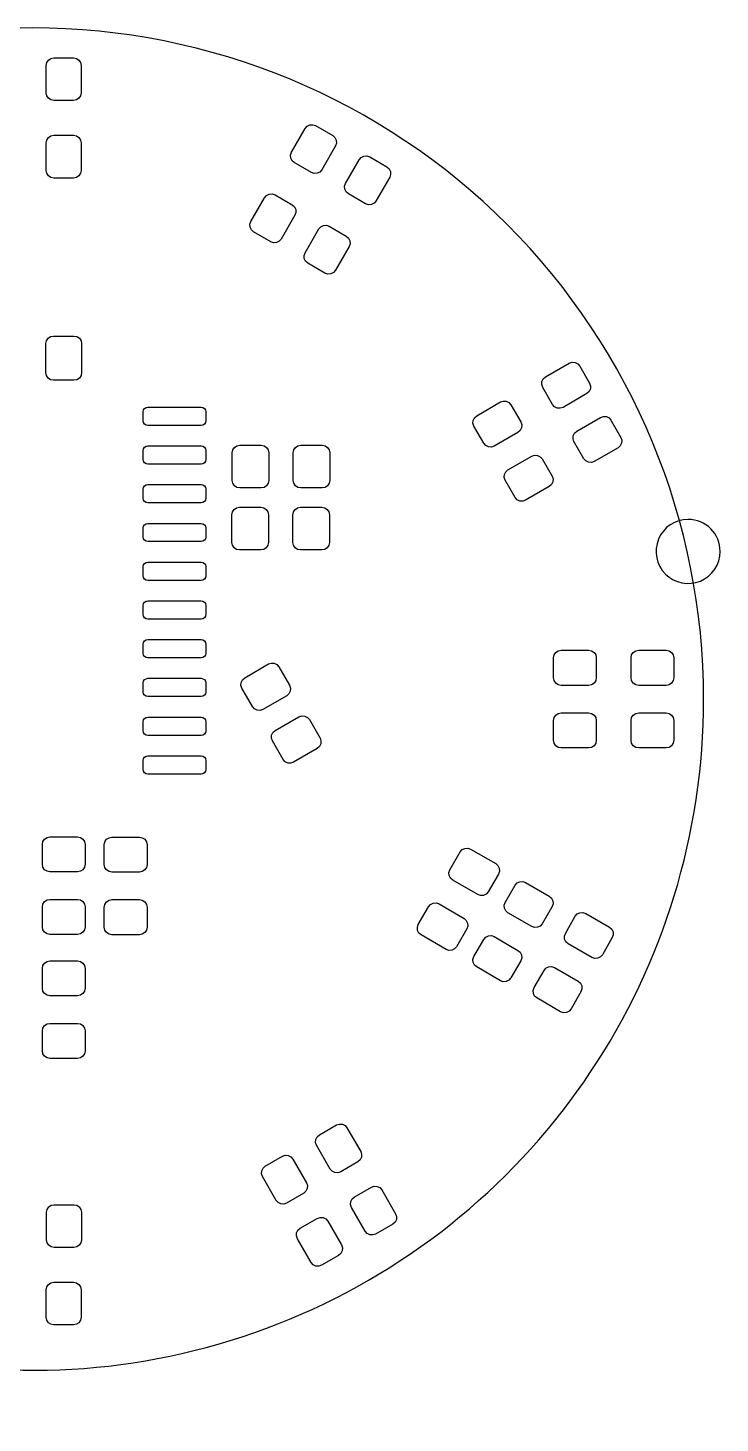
# Model space of a CAD drawing. Extents: x 85072182 to 119775114, y 71127569 to 105425500.
# Drawn here: x 102751598 to 119775114, y 71127569 to 105425500 of the extents above; entities that cross this region are included whole.
import ezdxf

# ---------------------------------------------------------------- set-up
doc = ezdxf.new("R2010")
doc.units = 0
doc.layers.get('0').update_dxf_attribs({"linetype": 'CONTINUOUS'})

msp = doc.modelspace()

# ---------------------------------------------------------------- linework, layer by layer
at = {"color": 7}
for points in [[(102870097.968163, 105425500.401796)], [(103200848.283152, 104502999.523254), (103215120.796745, 104574752.841588), (103255765.585453, 104635582.399519), (103316595.143384, 104676227.188227), (103388348.461718, 104690499.701819), (103875848.925988, 104690499.701819), (103947602.244322, 104676227.188227), (104008431.802253, 104635582.399519), (104049076.590961, 104574752.841588), (104063349.104554, 104502999.523254), (104063349.104554, 103827998.880418), (104049076.590961, 103756245.562084), (104008431.802253, 103695416.004153), (103947602.244322, 103654771.215445), (103875848.925988, 103640498.701853), (103388348.461718, 103640498.701853), (103316595.143384, 103654771.215445), (103255765.585453, 103695416.004153), (103215120.796745, 103756245.562084), (103200848.283152, 103827998.880418)], [(109980240.489495, 101937927.330412), (109932003.443557, 101882923.028029), (109866388.881069, 101850565.747213), (109793386.811545, 101845780.742656), (109724109.99557, 101869297.015052), (109301922.5935, 102113047.247187), (109246918.291117, 102161284.293125), (109214561.010302, 102226898.855613), (109209776.005745, 102299900.925137), (109233292.27814, 102369177.741112), (109570792.599558, 102953744.797824), (109619029.645497, 103008749.100207), (109684644.207985, 103041106.381023), (109757646.277508, 103045891.38558), (109826923.093484, 103022375.113184), (110249110.495553, 102778624.881049), (110304114.797936, 102730387.83511), (110336472.078752, 102664773.272622), (110341257.083309, 102591771.203099), (110317740.810913, 102522494.387123)], [(103200848.283152, 102597997.709029), (103215120.796745, 102669751.027363), (103255765.585453, 102730580.585294), (103316595.143384, 102771225.374002), (103388348.461718, 102785497.887594), (103875848.925988, 102785497.887594), (103947602.244322, 102771225.374002), (104008431.802253, 102730580.585294), (104049076.590961, 102669751.027363), (104063349.104554, 102597997.709029), (104063349.104554, 101922997.066193), (104049076.590961, 101851243.747859), (104008431.802253, 101790414.189928), (103947602.244322, 101749769.40122), (103875848.925988, 101735496.887628), (103388348.461718, 101735496.887628), (103316595.143384, 101749769.40122), (103255765.585453, 101790414.189928), (103215120.796745, 101851243.747859), (103200848.283152, 101922997.066193)], [(111311755.757561, 101169176.598293), (111263518.711623, 101114172.29591), (111197904.149135, 101081815.015095), (111124902.079612, 101077030.010538), (111055625.263636, 101100546.282933), (110633437.861567, 101344296.515069), (110578433.559183, 101392533.561007), (110546076.278368, 101458148.123495), (110541291.273811, 101531150.193018), (110564807.546207, 101600427.008994), (110902307.867624, 102184994.065705), (110950544.913563, 102239998.368089), (111016159.476051, 102272355.648904), (111089161.545574, 102277140.653461), (111158438.36155, 102253624.381065), (111580625.763619, 102009874.14893), (111635630.066003, 101961637.102992), (111667987.346818, 101896022.540504), (111672772.351375, 101823020.47098), (111649256.078979, 101753743.655005)], [(108982313.539121, 100235337.208953), (108934076.493183, 100180332.90657), (108868461.930695, 100147975.625754), (108795459.861171, 100143190.621197), (108726183.045196, 100166706.893593), (108303995.643126, 100410457.125728), (108248991.340743, 100458694.171667), (108216634.059928, 100524308.734155), (108211849.055371, 100597310.803678), (108235365.327766, 100666587.619654), (108572865.649184, 101251154.676365), (108621102.695123, 101306158.978748), (108686717.25761, 101338516.259564), (108759719.327134, 101343301.264121), (108828996.14311, 101319784.991725), (109251183.545179, 101076034.75959), (109306187.847562, 101027797.713651), (109338545.128378, 100962183.151164), (109343330.132935, 100889181.08164), (109319813.860539, 100819904.265664)], [(110313828.807187, 99466586.476835), (110265591.761249, 99411582.174451), (110199977.198761, 99379224.893636), (110126975.129238, 99374439.889079), (110057698.313262, 99397956.161475), (109635510.911192, 99641706.39361), (109580506.608809, 99689943.439548), (109548149.327994, 99755558.002036), (109543364.323437, 99828560.07156), (109566880.595833, 99897836.887535), (109904380.91725, 100482403.944247), (109952617.963189, 100537408.24663), (110018232.525677, 100569765.527445), (110091234.5952, 100574550.532002), (110160511.411176, 100551034.259607), (110582698.813245, 100307284.027471), (110637703.115629, 100259046.981533), (110670060.396444, 100193432.419045), (110674845.401001, 100120430.349522), (110651329.128605, 100051153.533546)], [(103191473.274224, 97663743.0099), (103205745.787817, 97735496.328234), (103246390.576525, 97796325.886165), (103307220.134456, 97836970.674873), (103378973.45279, 97851243.188465), (103885223.934916, 97851243.188465), (103956977.253251, 97836970.674873), (104017806.811182, 97796325.886165), (104058451.59989, 97735496.328234), (104072724.113482, 97663743.0099), (104072724.113482, 96951242.331351), (104058451.59989, 96879489.013017), (104017806.811182, 96818659.455086), (103956977.253251, 96778014.666378), (103885223.934916, 96763742.152785), (103378973.45279, 96763742.152785), (103307220.134456, 96778014.666378), (103246390.576525, 96818659.455086), (103205745.787817, 96879489.013017), (103191473.274224, 96951242.331351)], [(115912826.389383, 96097635.76842), (115843549.573408, 96074119.496024), (115770547.503884, 96078904.500581), (115704932.941396, 96111261.781397), (115656695.895458, 96166266.08378), (115412945.663323, 96588453.48585), (115389429.390927, 96657730.301825), (115394214.395484, 96730732.371349), (115426571.676299, 96796346.933837), (115481575.978683, 96844583.979775), (116066143.035394, 97182084.301193), (116135419.85137, 97205600.573589), (116208421.920893, 97200815.569032), (116274036.483381, 97168458.288216), (116322273.52932, 97113453.985833), (116566023.761455, 96691266.583763), (116589540.03385, 96621989.767788), (116584755.029293, 96548987.698264), (116552397.748478, 96483373.135776), (116497393.446095, 96435136.089838)], [(105588850.557362, 95991241.417096), (105597414.065518, 96034293.708096), (105621801.088743, 96070790.992855), (105658298.373501, 96095178.016079), (105701350.664502, 96103741.524235), (107013851.91446, 96103741.524235), (107056904.205461, 96095178.016079), (107093401.490219, 96070790.992855), (107117788.513444, 96034293.708096), (107126352.021599, 95991241.417096), (107126352.021599, 95766241.202817), (107117788.513444, 95723188.911816), (107093401.490219, 95686691.627058), (107056904.205461, 95662304.603833), (107013851.91446, 95653741.095678), (105701350.664502, 95653741.095678), (105658298.373501, 95662304.603833), (105621801.088743, 95686691.627058), (105597414.065518, 95723188.911816), (105588850.557362, 95766241.202817)], [(114220075.527295, 95145023.861202), (114150798.711319, 95121507.588806), (114077796.641796, 95126292.593363), (114012182.079308, 95158649.874178), (113963945.033369, 95213654.176562), (113720194.801234, 95635841.578631), (113696678.528839, 95705118.394607), (113701463.533396, 95778120.46413), (113733820.814211, 95843735.026618), (113788825.116594, 95891972.072557), (114373392.173306, 96229472.393974), (114442668.989281, 96252988.66637), (114515671.058805, 96248203.661813), (114581285.621293, 96215846.380998), (114629522.667231, 96160842.078615), (114873272.899366, 95738654.676545), (114896789.171762, 95669377.860569), (114892004.167205, 95596375.791046), (114859646.88639, 95530761.228558), (114804642.584006, 95482524.18262)], [(116681577.121502, 94766120.500354), (116612300.305526, 94742604.227958), (116539298.236003, 94747389.232515), (116473683.673515, 94779746.513331), (116425446.627576, 94834750.815714), (116181696.395441, 95256938.217783), (116158180.123045, 95326215.033759), (116162965.127602, 95399217.103282), (116195322.408418, 95464831.66577), (116250326.710801, 95513068.711709), (116834893.767513, 95850569.033127), (116904170.583488, 95874085.305522), (116977172.653012, 95869300.300965), (117042787.215499, 95836943.02015), (117091024.261438, 95781938.717767), (117334774.493573, 95359751.315697), (117358290.765969, 95290474.499721), (117353505.761412, 95217472.430198), (117321148.480596, 95151857.86771), (117266144.178213, 95103620.821772)], [(105588850.557362, 95038740.509983), (105597414.065518, 95081792.800984), (105621801.088743, 95118290.085742), (105658298.373501, 95142677.108967), (105701350.664502, 95151240.617122), (107013851.91446, 95151240.617122), (107056904.205461, 95142677.108967), (107093401.490219, 95118290.085742), (107117788.513444, 95081792.800984), (107126352.021599, 95038740.509983), (107126352.021599, 94813740.295704), (107117788.513444, 94770688.004704), (107093401.490219, 94734190.719946), (107056904.205461, 94709803.696721), (107013851.91446, 94701240.188565), (105701350.664502, 94701240.188565), (105658298.373501, 94709803.696721), (105621801.088743, 94734190.719946), (105597414.065518, 94770688.004704), (105588850.557362, 94813740.295704)], [(107778102.642293, 94977990.452128), (107792375.155885, 95049743.770462), (107833019.944593, 95110573.328393), (107893849.502524, 95151218.117101), (107965602.820858, 95165490.630693), (108490603.320842, 95165490.630693), (108562356.639176, 95151218.117101), (108623186.197107, 95110573.328393), (108663830.985815, 95049743.770462), (108678103.499407, 94977990.452128), (108678103.499407, 94302989.809292), (108663830.985815, 94231236.490958), (108623186.197107, 94170406.933027), (108562356.639176, 94129762.144319), (108490603.320842, 94115489.630727), (107965602.820858, 94115489.630727), (107893849.502524, 94129762.144319), (107833019.944593, 94170406.933027), (107792375.155885, 94231236.490958), (107778102.642293, 94302989.809292)], [(109278104.070817, 94977990.452128), (109292376.584409, 95049743.770462), (109333021.373117, 95110573.328393), (109393850.931048, 95151218.117101), (109465604.249382, 95165490.630693), (109990604.749366, 95165490.630693), (110062358.0677, 95151218.117101), (110123187.625631, 95110573.328393), (110163832.414339, 95049743.770462), (110178104.927931, 94977990.452128), (110178104.927931, 94302989.809292), (110163832.414339, 94231236.490958), (110123187.625631, 94170406.933027), (110062358.0677, 94129762.144319), (109990604.749366, 94115489.630727), (109465604.249382, 94115489.630727), (109393850.931048, 94129762.144319), (109333021.373117, 94170406.933027), (109292376.584409, 94231236.490958), (109278104.070817, 94302989.809292)], [(114988826.259413, 93813508.593135), (114919549.443438, 93789992.32074), (114846547.373914, 93794777.325297), (114780932.811426, 93827134.606112), (114732695.765488, 93882138.908495), (114488945.533353, 94304326.310565), (114465429.260957, 94373603.126541), (114470214.265514, 94446605.196064), (114502571.546329, 94512219.758552), (114557575.848713, 94560456.80449), (115142142.905424, 94897957.125908), (115211419.7214, 94921473.398304), (115284421.790923, 94916688.393747), (115350036.353411, 94884331.112931), (115398273.39935, 94829326.810548), (115642023.631485, 94407139.408479), (115665539.90388, 94337862.592503), (115660754.899323, 94264860.52298), (115628397.618508, 94199245.960492), (115573393.316125, 94151008.914553)], [(105588850.557362, 94086239.60287), (105597414.065518, 94129291.893871), (105621801.088743, 94165789.178629), (105658298.373501, 94190176.201854), (105701350.664502, 94198739.71001), (107013851.91446, 94198739.71001), (107056904.205461, 94190176.201854), (107093401.490219, 94165789.178629), (107117788.513444, 94129291.893871), (107126352.021599, 94086239.60287), (107126352.021599, 93861239.388592), (107117788.513444, 93818187.097591), (107093401.490219, 93781689.812833), (107056904.205461, 93757302.789608), (107013851.91446, 93748739.281453), (105701350.664502, 93748739.281453), (105658298.373501, 93757302.789608), (105621801.088743, 93781689.812833), (105597414.065518, 93818187.097591), (105588850.557362, 93861239.388592)], [(107766102.630865, 93453989.000748), (107780375.144457, 93525742.319082), (107821019.933165, 93586571.877013), (107881849.491096, 93627216.665721), (107953602.80943, 93641489.179313), (108478603.309414, 93641489.179313), (108550356.627748, 93627216.665721), (108611186.185679, 93586571.877013), (108651830.974387, 93525742.319082), (108666103.487979, 93453989.000748), (108666103.487979, 92778988.357912), (108651830.974387, 92707235.039578), (108611186.185679, 92646405.481647), (108550356.627748, 92605760.692939), (108478603.309414, 92591488.179346), (107953602.80943, 92591488.179346), (107881849.491096, 92605760.692939), (107821019.933165, 92646405.481647), (107780375.144457, 92707235.039578), (107766102.630865, 92778988.357912)], [(109266104.059389, 93453989.000748), (109280376.572981, 93525742.319082), (109321021.361689, 93586571.877013), (109381850.91962, 93627216.665721), (109453604.237954, 93641489.179313), (109978604.737937, 93641489.179313), (110050358.056271, 93627216.665721), (110111187.614202, 93586571.877013), (110151832.40291, 93525742.319082), (110166104.916503, 93453989.000748), (110166104.916503, 92778988.357912), (110151832.40291, 92707235.039578), (110111187.614202, 92646405.481647), (110050358.056271, 92605760.692939), (109978604.737937, 92591488.179346), (109453604.237954, 92591488.179346), (109381850.91962, 92605760.692939), (109321021.361689, 92646405.481647), (109280376.572981, 92707235.039578), (109266104.059389, 92778988.357912)], [(118987613.317651, 93342988.895037)], [(105588850.557362, 93133738.695758), (105597414.065518, 93176790.986759), (105621801.088743, 93213288.271517), (105658298.373501, 93237675.294742), (105701350.664502, 93246238.802897), (107013851.91446, 93246238.802897), (107056904.205461, 93237675.294742), (107093401.490219, 93213288.271517), (107117788.513444, 93176790.986759), (107126352.021599, 93133738.695758), (107126352.021599, 92908738.481479), (107117788.513444, 92865686.190478), (107093401.490219, 92829188.90572), (107056904.205461, 92804801.882495), (107013851.91446, 92796238.37434), (105701350.664502, 92796238.37434), (105658298.373501, 92804801.882495), (105621801.088743, 92829188.90572), (105597414.065518, 92865686.190478), (105588850.557362, 92908738.481479)], [(105588850.557362, 92181237.788645), (105597414.065518, 92224290.079646), (105621801.088743, 92260787.364404), (105658298.373501, 92285174.387629), (105701350.664502, 92293737.895784), (107013851.91446, 92293737.895784), (107056904.205461, 92285174.387629), (107093401.490219, 92260787.364404), (107117788.513444, 92224290.079646), (107126352.021599, 92181237.788645), (107126352.021599, 91956237.574367), (107117788.513444, 91913185.283366), (107093401.490219, 91876687.998608), (107056904.205461, 91852300.975383), (107013851.91446, 91843737.467227), (105701350.664502, 91843737.467227), (105658298.373501, 91852300.975383), (105621801.088743, 91876687.998608), (105597414.065518, 91913185.283366), (105588850.557362, 91956237.574367)], [(105588850.557362, 91228736.881533), (105597414.065518, 91271789.172533), (105621801.088743, 91308286.457291), (105658298.373501, 91332673.480516), (105701350.664502, 91341236.988672), (107013851.91446, 91341236.988672), (107056904.205461, 91332673.480516), (107093401.490219, 91308286.457291), (107117788.513444, 91271789.172533), (107126352.021599, 91228736.881533), (107126352.021599, 91003736.667254), (107117788.513444, 90960684.376253), (107093401.490219, 90924187.091495), (107056904.205461, 90899800.06827), (107013851.91446, 90891236.560115), (105701350.664502, 90891236.560115), (105658298.373501, 90899800.06827), (105621801.088743, 90924187.091495), (105597414.065518, 90960684.376253), (105588850.557362, 91003736.667254)], [(105588850.557362, 90276235.97442), (105597414.065518, 90319288.265421), (105621801.088743, 90355785.550179), (105658298.373501, 90380172.573404), (105701350.664502, 90388736.081559), (107013851.91446, 90388736.081559), (107056904.205461, 90380172.573404), (107093401.490219, 90355785.550179), (107117788.513444, 90319288.265421), (107126352.021599, 90276235.97442), (107126352.021599, 90051235.760141), (107117788.513444, 90008183.469141), (107093401.490219, 89971686.184382), (107056904.205461, 89947299.161158), (107013851.91446, 89938735.653002), (105701350.664502, 89938735.653002), (105658298.373501, 89947299.161158), (105621801.088743, 89971686.184382), (105597414.065518, 90008183.469141), (105588850.557362, 90051235.760141)], [(115867610.346322, 89262985.009452), (115795857.027988, 89277257.523044), (115735027.470057, 89317902.311752), (115694382.681349, 89378731.869683), (115680110.167756, 89450485.188018), (115680110.167756, 89937985.652288), (115694382.681349, 90009738.970622), (115735027.470057, 90070568.528553), (115795857.027988, 90111213.317261), (115867610.346322, 90125485.830853), (116542610.989158, 90125485.830853), (116614364.307492, 90111213.317261), (116675193.865423, 90070568.528553), (116715838.654131, 90009738.970622), (116730111.167723, 89937985.652288), (116730111.167723, 89450485.188018), (116715838.654131, 89378731.869683), (116675193.865423, 89317902.311752), (116614364.307492, 89277257.523044), (116542610.989158, 89262985.009452)], [(117772612.160547, 89262985.009452), (117700858.842213, 89277257.523044), (117640029.284282, 89317902.311752), (117599384.495574, 89378731.869683), (117585111.981982, 89450485.188018), (117585111.981982, 89937985.652288), (117599384.495574, 90009738.970622), (117640029.284282, 90070568.528553), (117700858.842213, 90111213.317261), (117772612.160547, 90125485.830853), (118447612.803383, 90125485.830853), (118519366.121717, 90111213.317261), (118580195.679648, 90070568.528553), (118620840.468356, 90009738.970622), (118635112.981948, 89937985.652288), (118635112.981948, 89450485.188018), (118620840.468356, 89378731.869683), (118580195.679648, 89317902.311752), (118519366.121717, 89277257.523044), (118447612.803383, 89262985.009452)], [(108532820.111047, 88671541.946192), (108463543.295071, 88648025.673797), (108390541.225548, 88652809.928353), (108324926.66306, 88685167.959169), (108276689.617121, 88740171.511552), (108014189.36713, 89194835.44455), (107990673.094734, 89264111.510525), (107995458.099291, 89337114.330049), (108027815.380106, 89402728.142536), (108082819.68249, 89450965.188475), (108667386.739201, 89788465.509893), (108736663.555177, 89811981.782288), (108809665.6247, 89807197.527732), (108875280.187188, 89774839.496916), (108923517.233127, 89719835.944533), (109186017.483118, 89265172.011535), (109209533.755514, 89195895.94556), (109204748.750957, 89122893.126036), (109172391.470141, 89057279.313549), (109117387.167758, 89009042.26761)], [(105588850.557362, 89323735.067307), (105597414.065518, 89366787.358308), (105621801.088743, 89403284.643066), (105658298.373501, 89427671.666291), (105701350.664502, 89436235.174447), (107013851.91446, 89436235.174447), (107056904.205461, 89427671.666291), (107093401.490219, 89403284.643066), (107117788.513444, 89366787.358308), (107126352.021599, 89323735.067307), (107126352.021599, 89098734.853029), (107117788.513444, 89055682.562028), (107093401.490219, 89019185.27727), (107056904.205461, 88994798.254045), (107013851.91446, 88986234.745889), (105701350.664502, 88986234.745889), (105658298.373501, 88994798.254045), (105621801.088743, 89019185.27727), (105597414.065518, 89055682.562028), (105588850.557362, 89098734.853029)], [(109282820.825309, 87372503.209055), (109213544.009333, 87348986.936659), (109140541.93981, 87353771.191216), (109074927.377322, 87386129.222032), (109026690.331383, 87441132.774414), (108764190.081392, 87895796.707413), (108740673.808996, 87965072.773388), (108745458.813553, 88038075.592912), (108777816.094368, 88103689.405399), (108832820.396752, 88151926.451337), (109417387.453463, 88489426.772755), (109486664.269439, 88512943.045151), (109559666.338962, 88508158.790595), (109625280.90145, 88475800.759778), (109673517.947388, 88420797.207396), (109936018.19738, 87966133.274398), (109959534.469776, 87896857.208423), (109954749.465219, 87823854.388898), (109922392.184403, 87758240.576411), (109867387.88202, 87710003.530473)], [(115867610.346322, 87725483.545215), (115795857.027988, 87739756.058808), (115735027.470057, 87780400.847516), (115694382.681349, 87841230.405446), (115680110.167756, 87912983.723781), (115680110.167756, 88400484.188051), (115694382.681349, 88472237.506385), (115735027.470057, 88533067.064316), (115795857.027988, 88573711.853024), (115867610.346322, 88587984.366616), (116542610.989158, 88587984.366616), (116614364.307492, 88573711.853024), (116675193.865423, 88533067.064316), (116715838.654131, 88472237.506385), (116730111.167723, 88400484.188051), (116730111.167723, 87912983.723781), (116715838.654131, 87841230.405446), (116675193.865423, 87780400.847516), (116614364.307492, 87739756.058808), (116542610.989158, 87725483.545215)], [(117772612.160547, 87725483.545215), (117700858.842213, 87739756.058808), (117640029.284282, 87780400.847516), (117599384.495574, 87841230.405446), (117585111.981982, 87912983.723781), (117585111.981982, 88400484.188051), (117599384.495574, 88472237.506385), (117640029.284282, 88533067.064316), (117700858.842213, 88573711.853024), (117772612.160547, 88587984.366616), (118447612.803383, 88587984.366616), (118519366.121717, 88573711.853024), (118580195.679648, 88533067.064316), (118620840.468356, 88472237.506385), (118635112.981948, 88400484.188051), (118635112.981948, 87912983.723781), (118620840.468356, 87841230.405446), (118580195.679648, 87780400.847516), (118519366.121717, 87739756.058808), (118447612.803383, 87725483.545215)], [(105588850.557362, 88371234.160195), (105597414.065518, 88414286.451195), (105621801.088743, 88450783.735954), (105658298.373501, 88475170.759179), (105701350.664502, 88483734.267334), (107013851.91446, 88483734.267334), (107056904.205461, 88475170.759179), (107093401.490219, 88450783.735954), (107117788.513444, 88414286.451195), (107126352.021599, 88371234.160195), (107126352.021599, 88146233.945916), (107117788.513444, 88103181.654915), (107093401.490219, 88066684.370157), (107056904.205461, 88042297.346932), (107013851.91446, 88033733.838777), (105701350.664502, 88033733.838777), (105658298.373501, 88042297.346932), (105621801.088743, 88066684.370157), (105597414.065518, 88103181.654915), (105588850.557362, 88146233.945916)], [(105588850.557362, 87418733.253082), (105597414.065518, 87461785.544083), (105621801.088743, 87498282.828841), (105658298.373501, 87522669.852066), (105701350.664502, 87531233.360221), (107013851.91446, 87531233.360221), (107056904.205461, 87522669.852066), (107093401.490219, 87498282.828841), (107117788.513444, 87461785.544083), (107126352.021599, 87418733.253082), (107126352.021599, 87193733.038803), (107117788.513444, 87150680.747803), (107093401.490219, 87114183.463045), (107056904.205461, 87089796.43982), (107013851.91446, 87081232.931664), (105701350.664502, 87081232.931664), (105658298.373501, 87089796.43982), (105621801.088743, 87114183.463045), (105597414.065518, 87150680.747803), (105588850.557362, 87193733.038803)], [(103969599.015271, 85539981.463856), (104041352.333605, 85525708.950264), (104102181.891536, 85485064.161556), (104142826.680244, 85424234.603625), (104157099.193836, 85352481.285291), (104157099.193836, 84864980.82102), (104142826.680244, 84793227.502686), (104102181.891536, 84732397.944755), (104041352.333605, 84691753.156047), (103969599.015271, 84677480.642455), (103294598.372435, 84677480.642455), (103222845.054101, 84691753.156047), (103162015.49617, 84732397.944755), (103121370.707462, 84793227.502686), (103107098.19387, 84864980.82102), (103107098.19387, 85352481.285291), (103121370.707462, 85424234.603625), (103162015.49617, 85485064.161556), (103222845.054101, 85525708.950264), (103294598.372435, 85539981.463856)], [(105493600.466651, 85533231.457428), (105565353.784985, 85518958.943835), (105626183.342916, 85478314.155127), (105666828.131624, 85417484.597196), (105681100.645217, 85345731.278862), (105681100.645217, 84858230.814592), (105666828.131624, 84786477.496258), (105626183.342916, 84725647.938327), (105565353.784985, 84685003.149619), (105493600.466651, 84670730.636026), (104818599.823815, 84670730.636026), (104746846.505481, 84685003.149619), (104686016.94755, 84725647.938327), (104645372.158842, 84786477.496258), (104631099.64525, 84858230.814592), (104631099.64525, 85345731.278862), (104645372.158842, 85417484.597196), (104686016.94755, 85478314.155127), (104746846.505481, 85518958.943835), (104818599.823815, 85533231.457428)], [(113199398.805255, 84474764.449398), (113144394.502872, 84523001.495337), (113112037.222056, 84588616.057825), (113107252.9675, 84661618.127348), (113130769.239896, 84730894.193323), (113383894.480959, 85169320.610858), (113432131.526898, 85224324.16324), (113497745.339385, 85256681.444056), (113570747.408908, 85261466.448613), (113640024.224884, 85237950.176217), (114257067.812524, 84881699.836943), (114312072.114908, 84833462.791004), (114344429.395723, 84767848.228516), (114349213.650279, 84694846.158993), (114325697.377884, 84625570.093018), (114072572.13682, 84187143.675483), (114024335.090882, 84132140.123101), (113958721.278395, 84099782.842285), (113885719.208871, 84094997.837728), (113816442.392895, 84118514.110124)], [(115573393.316125, 84080960.82436), (115628397.618508, 84032723.778422), (115660754.899323, 83967109.215934), (115665539.90388, 83894107.14641), (115642023.631485, 83824830.330435), (115398273.39935, 83402642.928365), (115350036.353411, 83347638.625982), (115284421.790923, 83315281.345167), (115211419.7214, 83310496.34061), (115142142.905424, 83334012.613005), (114557575.848713, 83671512.934423), (114502571.546329, 83719749.980362), (114470214.265514, 83785364.54285), (114465429.260957, 83858366.612373), (114488945.533353, 83927643.428349), (114732695.765488, 84349830.830418), (114780932.811426, 84404835.132801), (114846547.373914, 84437192.413617), (114919549.443438, 84441977.418174), (114988826.259413, 84418461.145778)], [(103969599.015271, 84002479.999619), (104041352.333605, 83988207.486027), (104102181.891536, 83947562.697319), (104142826.680244, 83886733.139388), (104157099.193836, 83814979.821054), (104157099.193836, 83327479.356783), (104142826.680244, 83255726.038449), (104102181.891536, 83194896.480518), (104041352.333605, 83154251.69181), (103969599.015271, 83139979.178218), (103294598.372435, 83139979.178218), (103222845.054101, 83154251.69181), (103162015.49617, 83194896.480518), (103121370.707462, 83255726.038449), (103107098.19387, 83327479.356783), (103107098.19387, 83814979.821054), (103121370.707462, 83886733.139388), (103162015.49617, 83947562.697319), (103222845.054101, 83988207.486027), (103294598.372435, 84002479.999619)], [(105493600.466651, 83995729.993191), (105565353.784985, 83981457.479598), (105626183.342916, 83940812.69089), (105666828.131624, 83879983.132959), (105681100.645217, 83808229.814625), (105681100.645217, 83320729.350355), (105666828.131624, 83248976.032021), (105626183.342916, 83188146.47409), (105565353.784985, 83147501.685382), (105493600.466651, 83133229.17179), (104818599.823815, 83133229.17179), (104746846.505481, 83147501.685382), (104686016.94755, 83188146.47409), (104645372.158842, 83248976.032021), (104631099.64525, 83320729.350355), (104631099.64525, 83808229.814625), (104645372.158842, 83879983.132959), (104686016.94755, 83940812.69089), (104746846.505481, 83981457.479598), (104818599.823815, 83995729.993191)], [(112421273.064208, 83127011.665868), (112366268.761825, 83175248.711807), (112333911.48101, 83240863.274295), (112329127.226453, 83313865.343818), (112352643.498849, 83383141.409793), (112605768.739912, 83821567.827328), (112654005.785851, 83876571.37971), (112719619.598338, 83908928.660526), (112792621.667862, 83913713.665083), (112861898.483837, 83890197.392687), (113478942.071478, 83533947.053413), (113533946.373861, 83485710.007474), (113566303.654676, 83420095.444986), (113571087.909233, 83347093.375463), (113547571.636837, 83277817.309488), (113294446.395773, 82839390.891953), (113246209.349835, 82784387.339571), (113180595.537348, 82752030.058755), (113107593.467824, 82747245.054198), (113038316.651849, 82770761.326594)], [(116038106.508694, 82909512.208733), (115983102.20631, 82957749.254672), (115950744.925495, 83023363.817159), (115945959.920938, 83096365.886683), (115969476.193334, 83165642.702658), (116213226.425469, 83587830.104728), (116261463.471407, 83642834.407111), (116327078.033895, 83675191.687927), (116400080.103418, 83679976.692484), (116469356.919394, 83656460.420088), (117053923.976106, 83318960.09867), (117108928.278489, 83270723.052732), (117141285.559304, 83205108.490244), (117146070.563861, 83132106.42072), (117122554.291466, 83062829.604745), (116878804.05933, 82640642.202675), (116830567.013392, 82585637.900292), (116764952.450904, 82553280.619477), (116691950.381381, 82548495.61492), (116622673.565405, 82572011.887315)], [(114804642.584006, 82749445.556294), (114859646.88639, 82701208.510355), (114892004.167205, 82635593.947867), (114896789.171762, 82562591.878344), (114873272.899366, 82493315.062368), (114629522.667231, 82071127.660299), (114581285.621293, 82016123.357916), (114515671.058805, 81983766.0771), (114442668.989281, 81978981.072543), (114373392.173306, 82002497.344939), (113788825.116594, 82339997.666357), (113733820.814211, 82388234.712295), (113701463.533396, 82453849.274783), (113696678.528839, 82526851.344307), (113720194.801234, 82596128.160282), (113963945.033369, 83018315.562352), (114012182.079308, 83073319.864735), (114077796.641796, 83105677.14555), (114150798.711319, 83110462.150107), (114220075.527295, 83086945.877712)], [(103294598.372435, 81629477.739694), (103222845.054101, 81643750.253287), (103162015.49617, 81684395.041995), (103121370.707462, 81745224.599926), (103107098.19387, 81816977.91826), (103107098.19387, 82304478.38253), (103121370.707462, 82376231.700864), (103162015.49617, 82437061.258795), (103222845.054101, 82477706.047503), (103294598.372435, 82491978.561096), (103969599.015271, 82491978.561096), (104041352.333605, 82477706.047503), (104102181.891536, 82437061.258795), (104142826.680244, 82376231.700864), (104157099.193836, 82304478.38253), (104157099.193836, 81816977.91826), (104142826.680244, 81745224.599926), (104102181.891536, 81684395.041995), (104041352.333605, 81643750.253287), (103969599.015271, 81629477.739694)], [(115269355.776575, 81577996.940667), (115214351.474192, 81626233.986605), (115181994.193376, 81691848.549093), (115177209.188819, 81764850.618617), (115200725.461215, 81834127.434592), (115444475.69335, 82256314.836662), (115492712.739289, 82311319.139045), (115558327.301777, 82343676.41986), (115631329.3713, 82348461.424417), (115700606.187276, 82324945.152022), (116285173.243987, 81987444.830604), (116340177.54637, 81939207.784665), (116372534.827186, 81873593.222177), (116377319.831743, 81800591.152654), (116353803.559347, 81731314.336678), (116110053.327212, 81309126.934609), (116061816.281273, 81254122.632226), (115996201.718786, 81221765.35141), (115923199.649262, 81216980.346853), (115853922.833287, 81240496.619249)], [(103294598.372435, 80091976.275458), (103222845.054101, 80106248.78905), (103162015.49617, 80146893.577758), (103121370.707462, 80207723.135689), (103107098.19387, 80279476.454023), (103107098.19387, 80766976.918293), (103121370.707462, 80838730.236627), (103162015.49617, 80899559.794558), (103222845.054101, 80940204.583266), (103294598.372435, 80954477.096859), (103969599.015271, 80954477.096859), (104041352.333605, 80940204.583266), (104102181.891536, 80899559.794558), (104142826.680244, 80838730.236627), (104157099.193836, 80766976.918293), (104157099.193836, 80279476.454023), (104142826.680244, 80207723.135689), (104102181.891536, 80146893.577758), (104041352.333605, 80106248.78905), (103969599.015271, 80091976.275458)], [(109851637.867021, 77956507.491747), (109828121.594625, 78025784.307723), (109832906.599182, 78098786.377246), (109865263.879997, 78164400.939734), (109920268.182381, 78212637.985673), (110342455.58445, 78456388.217808), (110411732.400426, 78479904.490204), (110484734.469949, 78475119.485647), (110550349.032437, 78442762.204831), (110598586.078375, 78387757.902448), (110936086.399793, 77803190.845737), (110959602.672189, 77733914.029761), (110954817.667632, 77660911.960238), (110922460.386817, 77595297.39775), (110867456.084433, 77547060.351811), (110445268.682364, 77303310.119676), (110375991.866388, 77279793.84728), (110302989.796865, 77284578.851837), (110237375.234377, 77316936.132653), (110189138.188438, 77371940.435036)], [(108520122.598954, 77187756.759629), (108496606.326559, 77257033.575605), (108501391.331116, 77330035.645128), (108533748.611931, 77395650.207616), (108588752.914314, 77443887.253554), (109010940.316384, 77687637.48569), (109080217.132359, 77711153.758085), (109153219.201883, 77706368.753528), (109218833.764371, 77674011.472713), (109267070.810309, 77619007.17033), (109604571.131727, 77034440.113618), (109628087.404123, 76965163.297642), (109623302.399566, 76892161.228119), (109590945.11875, 76826546.665631), (109535940.816367, 76778309.619693), (109113753.414298, 76534559.387558), (109044476.598322, 76511043.115162), (108971474.528799, 76515828.119719), (108905859.966311, 76548185.400534), (108857622.920372, 76603189.702918)], [(110709881.684368, 76429131.037153), (110686365.411972, 76498407.853129), (110691150.416529, 76571409.922652), (110723507.697344, 76637024.48514), (110778511.999728, 76685261.531079), (111200699.401797, 76929011.763214), (111269976.217773, 76952528.035609), (111342978.287296, 76947743.031052), (111408592.849784, 76915385.750237), (111456829.895723, 76860381.447854), (111794330.21714, 76275814.391142), (111817846.489536, 76206537.575167), (111813061.484979, 76133535.505643), (111780704.204164, 76067920.943155), (111725699.90178, 76019683.897217), (111303512.499711, 75775933.665082), (111234235.683735, 75752417.392686), (111161233.614212, 75757202.397243), (111095619.051724, 75789559.678058), (111047382.005786, 75844563.980442)], [(103207598.289581, 76308972.67272), (103221870.803173, 76380725.991055), (103262515.591881, 76441555.548986), (103323345.149812, 76482200.337694), (103395098.468146, 76496472.851286), (103882598.932417, 76496472.851286), (103954352.250751, 76482200.337694), (104015181.808682, 76441555.548986), (104055826.59739, 76380725.991055), (104070099.110982, 76308972.67272), (104070099.110982, 75633972.029885), (104055826.59739, 75562218.711551), (104015181.808682, 75501389.15362), (103954352.250751, 75460744.364912), (103882598.932417, 75446471.851319), (103395098.468146, 75446471.851319), (103323345.149812, 75460744.364912), (103262515.591881, 75501389.15362), (103221870.803173, 75562218.711551), (103207598.289581, 75633972.029885)], [(109378366.416301, 75660380.305035), (109354850.143906, 75729657.12101), (109359635.148463, 75802659.190534), (109391992.429278, 75868273.753022), (109446996.731661, 75916510.79896), (109869184.133731, 76160261.031095), (109938460.949706, 76183777.303491), (110011463.01923, 76178992.298934), (110077077.581718, 76146635.018118), (110125314.627656, 76091630.715735), (110462814.949074, 75507063.659024), (110486331.22147, 75437786.843048), (110481546.216913, 75364784.773525), (110449188.936097, 75299170.211037), (110394184.633714, 75250933.165098), (109971997.231645, 75007182.932963), (109902720.415669, 74983666.660568), (109829718.346146, 74988451.665125), (109764103.783658, 75020808.94594), (109715866.737719, 75075813.248323)], [(103200848.283152, 74403970.858495), (103215120.796745, 74475724.176829), (103255765.585453, 74536553.73476), (103316595.143384, 74577198.523468), (103388348.461718, 74591471.037061), (103875848.925988, 74591471.037061), (103947602.244322, 74577198.523468), (104008431.802253, 74536553.73476), (104049076.590961, 74475724.176829), (104063349.104554, 74403970.858495), (104063349.104554, 73728970.215659), (104049076.590961, 73657216.897325), (104008431.802253, 73596387.339394), (103947602.244322, 73555742.550686), (103875848.925988, 73541470.037094), (103388348.461718, 73541470.037094), (103316595.143384, 73555742.550686), (103255765.585453, 73596387.339394), (103215120.796745, 73657216.897325), (103200848.283152, 73728970.215659)]]:
    msp.add_lwpolyline(points, close=True, dxfattribs=at)
for points in [[(102870097.968163, 105425500.401796), (96196464.573178, 105425500.401796), (90179960.098043, 101405400.636565), (87626071.164104, 95239767.335455)], [(114537370.969049, 100592757.68892), (111443017.777754, 103687110.880214), (107246174.218064, 105425500.401796), (102870097.968163, 105425500.401796)], [(119370113.681925, 88925484.688034), (119370113.681925, 93301560.937935), (117631724.160343, 97498404.497625), (114537370.969049, 100592757.68892)], [(118987613.317651, 93342988.895037), (118669098.996527, 93342988.895037), (118381947.646577, 93151120.497151), (118260057.492912, 92856851.635052)], [(119544460.438148, 93112335.265559), (119396775.399473, 93260020.304234), (119196471.502306, 93342988.895037), (118987613.317651, 93342988.895037)], [(119775114.067626, 92555488.145062), (119775114.067626, 92764346.329716), (119692145.476824, 92964650.226883), (119544460.438148, 93112335.265559)], [(118260057.492912, 92856851.635052), (118138167.339247, 92562582.772954), (118205542.560783, 92223864.660937), (118430766.197155, 91998641.024565)], [(119288976.807642, 91827932.320323), (119583245.66974, 91949822.473988), (119775114.067626, 92236973.823938), (119775114.067626, 92555488.145062)], [(118430766.197155, 91998641.024565), (118655989.833527, 91773417.388193), (118994707.945543, 91706042.166657), (119288976.807642, 91827932.320323)], [(109184380.615583, 73681457.883975), (115350013.916694, 76235346.817914), (119370113.681925, 82251851.293049), (119370113.681925, 88925484.688034)], [(91202824.967277, 77258211.687149), (95921796.396024, 72539240.258402), (103018747.314473, 71127568.950036), (109184380.615583, 73681457.883975)]]:
    msp.add_open_spline(points, degree=3, dxfattribs=at)

doc.saveas('drawing.dxf')
